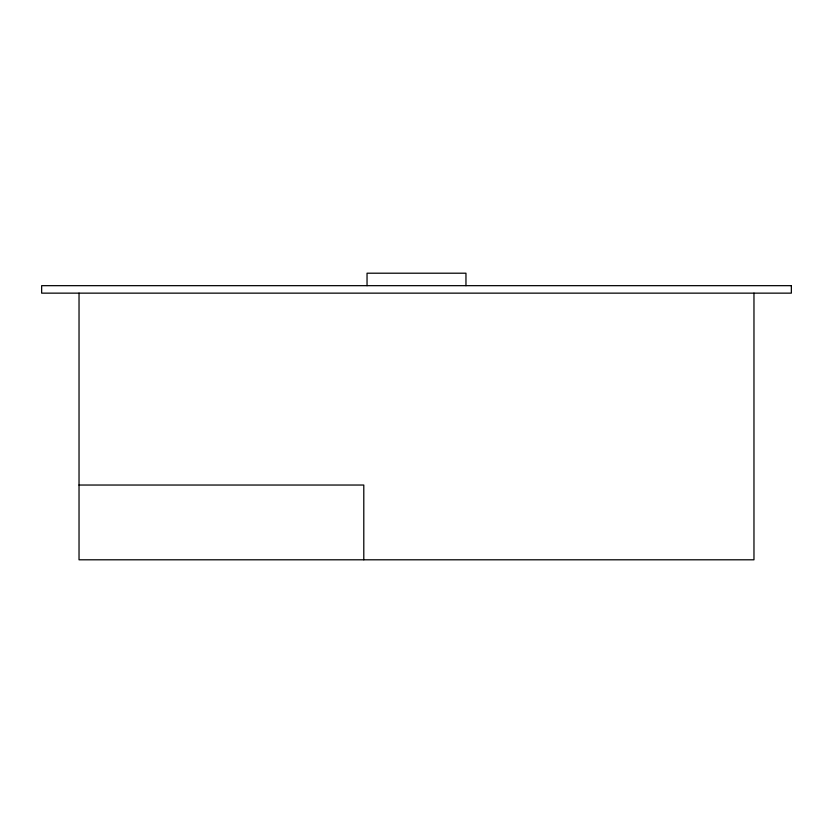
<?xml version="1.0" encoding="UTF-8"?>
<svg xmlns="http://www.w3.org/2000/svg" width="833" height="833" viewBox="0 0 833 833"><rect width="100%" height="100%" fill="white"/><g stroke="black" fill="none" stroke-linecap="round" stroke-linejoin="round"><path stroke-width="1.25" d="M79.031 485.035L363.792 485.035L363.792 559.797M753.969 293.143L753.969 559.797L79.031 559.797L79.031 293.143M465.959 285.667L465.959 273.203L367.041 273.203L367.041 285.667M791.35 285.667L41.65 285.667L41.65 293.143L791.35 293.143L791.35 285.667"/></g></svg>
